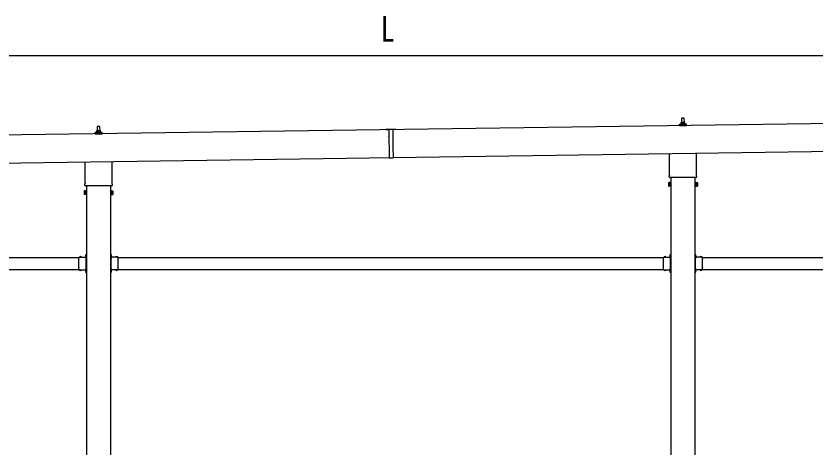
# Model space of a CAD drawing. Units: millimetres, scale not verified. Extents: x -16820 to 16820, y -11880 to 11880.
# Drawn here: x -5866 to -1760, y -4115 to -1900 of the extents above; entities that cross this region are included whole.
import ezdxf
from ezdxf.enums import TextEntityAlignment as Align

# ---------------------------------------------------------------- set-up
doc = ezdxf.new("R2010")
doc.units = ezdxf.units.MM
doc.header["$LTSCALE"] = 50
for name, color, linetype in [('0-5_YKK_13', 4, 'Continuous'), ('0-6_YKK_A1', 4, 'Continuous'), ('0-7_YKK_D', 6, 'Continuous')]:
    doc.layers.add(name, color=color, linetype=linetype)
doc.styles.add('ＭＳ ゴシック', font='')
doc.styles.get('ＭＳ ゴシック').set_extended_font_data('MS Gothic')

msp = doc.modelspace()

# ---------------------------------------------------------------- linework, layer by layer
at = {"layer": '0-5_YKK_13'}
for p, q in [((-2446.69, -2422.52), (-2438.15, -2422.52)), ((-2460.67, -2462.52), (-2460.67, -2454.81)), ((-2424.17, -2462.52), (-2460.67, -2462.52)), ((-2460.29, -2454.02), (-2424.55, -2454.02)), ((-2459.91, -2453.84), (-2453.19, -2452.21)), ((-2452.8, -2452.02), (-2432.04, -2452.02)), ((-2452.42, -2451.24), (-2452.42, -2447.02)), ((-2451.42, -2447.02), (-2433.42, -2447.02)), ((-2448.42, -2447.02), (-2447.69, -2423.5)), ((-2437.15, -2423.5), (-2436.42, -2447.02)), ((-2432.42, -2451.24), (-2432.42, -2447.02)), ((-2424.94, -2453.84), (-2431.66, -2452.21)), ((-2424.17, -2462.52), (-2424.17, -2454.81)), ((-5460.67, -2505.38), (-5460.67, -2497.67)), ((-5460.29, -2496.88), (-5424.55, -2496.88)), ((-5459.91, -2496.7), (-5453.19, -2495.07)), ((-5452.8, -2494.88), (-5432.04, -2494.88)), ((-5452.42, -2494.1), (-5452.42, -2489.88)), ((-5451.42, -2489.88), (-5433.42, -2489.88)), ((-5448.42, -2489.88), (-5447.69, -2466.36)), ((-5446.69, -2465.38), (-5438.15, -2465.38)), ((-5437.15, -2466.36), (-5436.42, -2489.88)), ((-5432.42, -2494.1), (-5432.42, -2489.88)), ((-5424.94, -2496.7), (-5431.66, -2495.07)), ((-5424.17, -2505.38), (-5424.17, -2497.67)), ((-3917.49, -2480.47), (-3967.49, -2481.18)), ((-3967.49, -2481.18), (-3967.48, -2481.68)), ((-3967.48, -2481.68), (-3952.48, -2481.47)), ((-3952.49, -2480.97), (-3952.31, -2493.37)), ((-3952.3, -2494.17), (-3951.95, -2518.36)), ((-3932.49, -2480.68), (-3932.31, -2493.08)), ((-3932.48, -2481.18), (-3917.48, -2480.97)), ((-3932.3, -2493.88), (-3931.95, -2518.08)), ((-3917.49, -2480.47), (-3917.48, -2480.97)), ((-5424.17, -2505.38), (-5460.67, -2505.38)), ((-3951.94, -2519.16), (-3951.54, -2547.36)), ((-3931.94, -2518.88), (-3931.54, -2547.08)), ((-3951.53, -2548.16), (-3951.18, -2572.36)), ((-3951.17, -2573.16), (-3950.38, -2628.25)), ((-3931.53, -2547.88), (-3931.18, -2572.07)), ((-3931.17, -2572.87), (-3930.38, -2627.96)), ((-3950.38, -2628.25), (-3930.38, -2627.96)), ((-2510.72, -2716.51), (-2510.72, -2605.86)), ((-2374.12, -2603.91), (-2374.12, -2716.51)), ((-5510.72, -2759.37), (-5510.72, -2648.72)), ((-5374.12, -2646.77), (-5374.12, -2759.37)), ((-2512.42, -2725.29), (-2512.42, -2719.79)), ((-2374.48, -2728.79), (-2510.36, -2728.79)), ((-2372.42, -2719.79), (-2372.42, -2725.29)), ((-5512.42, -2768.14), (-5512.42, -2762.64)), ((-5374.48, -2771.64), (-5510.36, -2771.64)), ((-5372.42, -2762.64), (-5372.42, -2768.14)), ((-2516.42, -2754.79), (-2515.66, -2753.47)), ((-2516.42, -2754.79), (-2516.42, -2771.79)), ((-2516.42, -2771.79), (-2515.66, -2773.1)), ((-2509.42, -2758.38), (-2515.66, -2758.38)), ((-2509.42, -2768.19), (-2515.66, -2768.19)), ((-2509.42, -2773.1), (-2515.66, -2773.1)), ((-2506.92, -2772.49), (-2509.42, -2772.49)), ((-2377.92, -2772.49), (-2375.42, -2772.49)), ((-2375.42, -2758.38), (-2369.18, -2758.38)), ((-2375.42, -2768.19), (-2369.18, -2768.19)), ((-2375.42, -2773.1), (-2369.18, -2773.1)), ((-2368.42, -2754.79), (-2369.18, -2753.47)), ((-2368.42, -2771.79), (-2369.18, -2773.1)), ((-2368.42, -2754.79), (-2368.42, -2771.79)), ((-5516.42, -2797.64), (-5515.66, -2796.33)), ((-5516.42, -2797.64), (-5516.42, -2814.64)), ((-5516.42, -2814.64), (-5515.66, -2815.96)), ((-5509.42, -2801.24), (-5515.66, -2801.24)), ((-5509.42, -2811.05), (-5515.66, -2811.05)), ((-5509.42, -2815.96), (-5515.66, -2815.96)), ((-5506.92, -2815.34), (-5509.42, -2815.34)), ((-5377.92, -2815.34), (-5375.42, -2815.34)), ((-5375.42, -2801.24), (-5369.18, -2801.24)), ((-5375.42, -2811.05), (-5369.18, -2811.05)), ((-5375.42, -2815.96), (-5369.18, -2815.96)), ((-5368.42, -2797.64), (-5369.18, -2796.33)), ((-5368.42, -2814.64), (-5369.18, -2815.96)), ((-5368.42, -2797.64), (-5368.42, -2814.64)), ((-5542.92, -3147.29), (-5542.92, -3136.9)), ((-5542.92, -3136.9), (-5506.52, -3136.9)), ((-5542.92, -3189.29), (-5542.92, -3148.71)), ((-5539.66, -3136.04), (-5539.66, -3136.2)), ((-5538.96, -3136.9), (-5530.89, -3136.9)), ((-5536.05, -3136.9), (-5537.37, -3134.24)), ((-5533.8, -3136.9), (-5532.47, -3134.24)), ((-5530.19, -3136.04), (-5530.19, -3136.2)), ((-5510.62, -3129), (-5504.92, -3129)), ((-5506.92, -3138.5), (-5509.92, -3138.5)), ((-5506.52, -3127.87), (-5509.18, -3126.55)), ((-5506.52, -3130.13), (-5509.18, -3131.45)), ((-5507.38, -3124.26), (-5507.22, -3124.26)), ((-5507.38, -3133.73), (-5507.22, -3133.73)), ((-5506.92, -3147.29), (-5506.92, -3140.5)), ((-5506.92, -3189.29), (-5506.92, -3148.71)), ((-5506.52, -3121.5), (-5504.92, -3121.5)), ((-5506.52, -3138.46), (-5506.52, -3121.5)), ((-5506.52, -3124.96), (-5506.52, -3133.03)), ((-5504.92, -3126), (-5506.52, -3126)), ((-5506.52, -3127), (-5504.92, -3127)), ((-5506.52, -3131), (-5504.92, -3131)), ((-5504.92, -3132), (-5506.52, -3132)), ((-5378.32, -3121.5), (-5379.92, -3121.5)), ((-5379.92, -3126), (-5378.32, -3126)), ((-5378.32, -3127), (-5379.92, -3127)), ((-5374.22, -3129), (-5379.92, -3129)), ((-5378.32, -3131), (-5379.92, -3131)), ((-5379.92, -3132), (-5378.32, -3132)), ((-5378.32, -3138.46), (-5378.32, -3121.5)), ((-5378.32, -3124.96), (-5378.32, -3133.03)), ((-5378.32, -3127.87), (-5375.66, -3126.55)), ((-5378.32, -3130.13), (-5375.66, -3131.45)), ((-5341.92, -3136.9), (-5378.32, -3136.9)), ((-5377.92, -3138.5), (-5374.92, -3138.5)), ((-5377.92, -3147.29), (-5377.92, -3140.5)), ((-5377.92, -3189.29), (-5377.92, -3148.71)), ((-5377.46, -3124.26), (-5377.62, -3124.26)), ((-5377.46, -3133.73), (-5377.62, -3133.73)), ((-5354.66, -3136.04), (-5354.66, -3136.2)), ((-5345.89, -3136.9), (-5353.96, -3136.9)), ((-5351.05, -3136.9), (-5352.37, -3134.24)), ((-5348.8, -3136.9), (-5347.47, -3134.24)), ((-5345.19, -3136.04), (-5345.19, -3136.2)), ((-5341.92, -3147.29), (-5341.92, -3136.9)), ((-5341.92, -3189.29), (-5341.92, -3148.71)), ((-2542.92, -3147.29), (-2542.92, -3136.9)), ((-2542.92, -3136.9), (-2506.52, -3136.9)), ((-2542.92, -3189.29), (-2542.92, -3148.71)), ((-2539.66, -3136.04), (-2539.66, -3136.2)), ((-2538.96, -3136.9), (-2530.89, -3136.9)), ((-2536.05, -3136.9), (-2537.37, -3134.24)), ((-2533.8, -3136.9), (-2532.47, -3134.24)), ((-2530.19, -3136.04), (-2530.19, -3136.2)), ((-2510.62, -3129), (-2504.92, -3129)), ((-2506.92, -3138.5), (-2509.92, -3138.5)), ((-2506.52, -3127.87), (-2509.18, -3126.55)), ((-2506.52, -3130.13), (-2509.18, -3131.45)), ((-2507.38, -3124.26), (-2507.22, -3124.26)), ((-2507.38, -3133.73), (-2507.22, -3133.73)), ((-2506.92, -3147.29), (-2506.92, -3140.5)), ((-2506.92, -3189.29), (-2506.92, -3148.71)), ((-2506.52, -3121.5), (-2504.92, -3121.5)), ((-2506.52, -3138.46), (-2506.52, -3121.5)), ((-2506.52, -3124.96), (-2506.52, -3133.03)), ((-2504.92, -3126), (-2506.52, -3126)), ((-2506.52, -3127), (-2504.92, -3127)), ((-2506.52, -3131), (-2504.92, -3131)), ((-2504.92, -3132), (-2506.52, -3132)), ((-2378.32, -3121.5), (-2379.92, -3121.5)), ((-2379.92, -3126), (-2378.32, -3126)), ((-2378.32, -3127), (-2379.92, -3127)), ((-2374.22, -3129), (-2379.92, -3129)), ((-2378.32, -3131), (-2379.92, -3131)), ((-2379.92, -3132), (-2378.32, -3132)), ((-2378.32, -3138.46), (-2378.32, -3121.5)), ((-2378.32, -3124.96), (-2378.32, -3133.03)), ((-2378.32, -3127.87), (-2375.66, -3126.55)), ((-2378.32, -3130.13), (-2375.66, -3131.45)), ((-2341.92, -3136.9), (-2378.32, -3136.9)), ((-2377.92, -3138.5), (-2374.92, -3138.5)), ((-2377.92, -3147.29), (-2377.92, -3140.5)), ((-2377.92, -3189.29), (-2377.92, -3148.71)), ((-2377.46, -3124.26), (-2377.62, -3124.26)), ((-2377.46, -3133.73), (-2377.62, -3133.73)), ((-2354.66, -3136.04), (-2354.66, -3136.2)), ((-2345.89, -3136.9), (-2353.96, -3136.9)), ((-2351.05, -3136.9), (-2352.37, -3134.24)), ((-2348.8, -3136.9), (-2347.47, -3134.24)), ((-2345.19, -3136.04), (-2345.19, -3136.2)), ((-2341.92, -3147.29), (-2341.92, -3136.9)), ((-2341.92, -3189.29), (-2341.92, -3148.71)), ((-5542.92, -3201.1), (-5542.92, -3190.71)), ((-5542.92, -3201.1), (-5506.52, -3201.1)), ((-5539.66, -3201.96), (-5539.66, -3201.8)), ((-5538.96, -3201.1), (-5530.89, -3201.1)), ((-5536.05, -3201.1), (-5537.37, -3203.76)), ((-5533.8, -3201.1), (-5532.47, -3203.76)), ((-5530.19, -3201.96), (-5530.19, -3201.8)), ((-5509.92, -3199.5), (-5506.92, -3199.5)), ((-5506.92, -3197.5), (-5506.92, -3190.71)), ((-5506.52, -3216.5), (-5506.52, -3199.54)), ((-5378.32, -3216.5), (-5378.32, -3199.54)), ((-5341.92, -3201.1), (-5378.32, -3201.1)), ((-5377.92, -3197.5), (-5377.92, -3190.71)), ((-5374.92, -3199.5), (-5377.92, -3199.5)), ((-5354.66, -3201.96), (-5354.66, -3201.8)), ((-5345.89, -3201.1), (-5353.96, -3201.1)), ((-5351.05, -3201.1), (-5352.37, -3203.76)), ((-5348.8, -3201.1), (-5347.47, -3203.76)), ((-5345.19, -3201.96), (-5345.19, -3201.8)), ((-5341.92, -3201.1), (-5341.92, -3190.71)), ((-2542.92, -3201.1), (-2542.92, -3190.71)), ((-2542.92, -3201.1), (-2506.52, -3201.1)), ((-2539.66, -3201.96), (-2539.66, -3201.8)), ((-2538.96, -3201.1), (-2530.89, -3201.1)), ((-2536.05, -3201.1), (-2537.37, -3203.76)), ((-2533.8, -3201.1), (-2532.47, -3203.76)), ((-2530.19, -3201.96), (-2530.19, -3201.8)), ((-2509.92, -3199.5), (-2506.92, -3199.5)), ((-2506.92, -3197.5), (-2506.92, -3190.71)), ((-2506.52, -3216.5), (-2506.52, -3199.54)), ((-2378.32, -3216.5), (-2378.32, -3199.54)), ((-2341.92, -3201.1), (-2378.32, -3201.1)), ((-2377.92, -3197.5), (-2377.92, -3190.71)), ((-2374.92, -3199.5), (-2377.92, -3199.5)), ((-2354.66, -3201.96), (-2354.66, -3201.8)), ((-2345.89, -3201.1), (-2353.96, -3201.1)), ((-2351.05, -3201.1), (-2352.37, -3203.76)), ((-2348.8, -3201.1), (-2347.47, -3203.76)), ((-2345.19, -3201.96), (-2345.19, -3201.8)), ((-2341.92, -3201.1), (-2341.92, -3190.71)), ((-5506.52, -3207.87), (-5509.18, -3206.55)), ((-5506.52, -3210.13), (-5509.18, -3211.45)), ((-5507.38, -3204.26), (-5507.22, -3204.26)), ((-5507.38, -3213.73), (-5507.22, -3213.73)), ((-5506.52, -3204.96), (-5506.52, -3213.03)), ((-5506.52, -3207), (-5504.92, -3207)), ((-5506.52, -3211), (-5504.92, -3211)), ((-5506.52, -3216.5), (-5504.92, -3216.5)), ((-5378.32, -3207), (-5379.92, -3207)), ((-5378.32, -3211), (-5379.92, -3211)), ((-5378.32, -3216.5), (-5379.92, -3216.5)), ((-5378.32, -3204.96), (-5378.32, -3213.03)), ((-5378.32, -3207.87), (-5375.66, -3206.55)), ((-5378.32, -3210.13), (-5375.66, -3211.45)), ((-5377.46, -3204.26), (-5377.62, -3204.26)), ((-5377.46, -3213.73), (-5377.62, -3213.73)), ((-2506.52, -3207.87), (-2509.18, -3206.55)), ((-2506.52, -3210.13), (-2509.18, -3211.45)), ((-2507.38, -3204.26), (-2507.22, -3204.26)), ((-2507.38, -3213.73), (-2507.22, -3213.73)), ((-2506.52, -3204.96), (-2506.52, -3213.03)), ((-2506.52, -3207), (-2504.92, -3207)), ((-2506.52, -3211), (-2504.92, -3211)), ((-2506.52, -3216.5), (-2504.92, -3216.5)), ((-2378.32, -3207), (-2379.92, -3207)), ((-2378.32, -3211), (-2379.92, -3211)), ((-2378.32, -3216.5), (-2379.92, -3216.5)), ((-2378.32, -3204.96), (-2378.32, -3213.03)), ((-2378.32, -3207.87), (-2375.66, -3206.55)), ((-2378.32, -3210.13), (-2375.66, -3211.45)), ((-2377.46, -3204.26), (-2377.62, -3204.26)), ((-2377.46, -3213.73), (-2377.62, -3213.73))]:
    msp.add_line(p, q, dxfattribs=at)
for points in [[(-2509.42, -2773.1), (-2509.42, -2753.47), (-2515.66, -2753.47)], [(-2509.42, -2772.49), (-2509.42, -2754.09), (-2506.92, -2754.09)], [(-2375.42, -2772.49), (-2375.42, -2754.09), (-2377.92, -2754.09)], [(-2375.42, -2773.1), (-2375.42, -2753.47), (-2369.18, -2753.47)], [(-5509.42, -2815.96), (-5509.42, -2796.33), (-5515.66, -2796.33)], [(-5509.42, -2815.34), (-5509.42, -2796.94), (-5506.92, -2796.94)], [(-5375.42, -2815.34), (-5375.42, -2796.94), (-5377.92, -2796.94)], [(-5375.42, -2815.96), (-5375.42, -2796.33), (-5369.18, -2796.33)], [(-5506.92, -3140.5), (-5509.92, -3140.5), (-5509.92, -3136.9)], [(-5504.92, -3136.5), (-5504.92, -3130.5), (-5504.92, -3127.5), (-5504.92, -3121.5)], [(-5379.92, -3136.5), (-5379.92, -3130.5), (-5379.92, -3127.5), (-5379.92, -3121.5)], [(-5377.92, -3140.5), (-5374.92, -3140.5), (-5374.92, -3136.9)], [(-2506.92, -3140.5), (-2509.92, -3140.5), (-2509.92, -3136.9)], [(-2504.92, -3136.5), (-2504.92, -3130.5), (-2504.92, -3127.5), (-2504.92, -3121.5)], [(-2379.92, -3136.5), (-2379.92, -3130.5), (-2379.92, -3127.5), (-2379.92, -3121.5)], [(-2377.92, -3140.5), (-2374.92, -3140.5), (-2374.92, -3136.9)], [(-5506.92, -3197.5), (-5509.92, -3197.5), (-5509.92, -3201.1)], [(-5504.92, -3216.5), (-5504.92, -3210.5), (-5504.92, -3207.5), (-5504.92, -3201.5)], [(-5379.92, -3216.5), (-5379.92, -3210.5), (-5379.92, -3207.5), (-5379.92, -3201.5)], [(-5377.92, -3197.5), (-5374.92, -3197.5), (-5374.92, -3201.1)], [(-2506.92, -3197.5), (-2509.92, -3197.5), (-2509.92, -3201.1)], [(-2504.92, -3216.5), (-2504.92, -3210.5), (-2504.92, -3207.5), (-2504.92, -3201.5)], [(-2379.92, -3216.5), (-2379.92, -3210.5), (-2379.92, -3207.5), (-2379.92, -3201.5)], [(-2377.92, -3197.5), (-2374.92, -3197.5), (-2374.92, -3201.1)]]:
    msp.add_lwpolyline(points, dxfattribs=at)
for points in [[(-2506.92, -2773.79), (-2506.92, -2752.79), (-2504.92, -2752.79), (-2504.92, -2773.79)], [(-2377.92, -2773.79), (-2377.92, -2752.79), (-2379.92, -2752.79), (-2379.92, -2773.79)], [(-5506.92, -2816.64), (-5506.92, -2795.64), (-5504.92, -2795.64), (-5504.92, -2816.64)], [(-5377.92, -2816.64), (-5377.92, -2795.64), (-5379.92, -2795.64), (-5379.92, -2816.64)]]:
    msp.add_lwpolyline(points, close=True, dxfattribs=at)
for centre, radius, start, end in [((-2446.69, -2423.52), 1, 90, 178.60509), ((-2438.15, -2423.52), 1, 1.39491, 90), ((-2459.67, -2454.81), 1, 103.62699, 180), ((-2453.42, -2451.24), 1, 283.62699, 0), ((-2448.34, -2447.66), 4.13, 90, 171.17633), ((-2451.42, -2448.02), 1, 90, 180), ((-2439.09, -2447.02), 4.83, 133.60282, 180), ((-2445.75, -2447.02), 4.83, 0, 46.39718), ((-2436.51, -2447.66), 4.13, 8.82367, 90), ((-2433.42, -2448.02), 1, 0, 90), ((-2431.42, -2451.24), 1, 180, 256.37301), ((-2425.17, -2454.81), 1, 0, 76.37301), ((-5459.67, -2497.67), 1, 103.62699, 180), ((-5453.42, -2494.1), 1, 283.62699, 0), ((-5448.34, -2490.52), 4.13, 90, 171.17633), ((-5451.42, -2490.88), 1, 90, 180), ((-5446.69, -2466.38), 1, 90, 178.60509), ((-5439.09, -2489.88), 4.83, 133.60282, 180), ((-5445.75, -2489.88), 4.83, 0, 46.39718), ((-5438.15, -2466.38), 1, 1.39491, 90), ((-5436.51, -2490.52), 4.13, 8.82367, 90), ((-5433.42, -2490.88), 1, 0, 90), ((-5431.42, -2494.1), 1, 180, 256.37301), ((-5425.17, -2497.67), 1, 0, 76.37301), ((-3952.6, -2493.77), 0.5, 307.68835, 53.94855), ((-3932.01, -2493.48), 0.5, 127.68835, 233.94855), ((-3952.25, -2518.77), 0.5, 307.68835, 53.94855), ((-3931.65, -2518.47), 0.5, 127.68835, 233.94855), ((-3951.83, -2547.77), 0.5, 307.68835, 53.94855), ((-3951.48, -2572.76), 0.5, 307.68835, 53.94855), ((-3931.23, -2547.47), 0.5, 127.68835, 233.94855), ((-3930.88, -2572.47), 0.5, 127.68835, 233.94855), ((-2508.42, -2719.79), 4, 125.09963, 180), ((-2508.42, -2725.29), 4, 180, 194.47751), ((-2508.42, -2725.29), 4, 194.47751, 241.04498), ((-2376.42, -2725.29), 4, 298.95502, 345.52249), ((-2376.42, -2719.79), 4, 0, 54.90037), ((-2376.42, -2725.29), 4, 345.52249, 0), ((-5508.42, -2762.64), 4, 125.09963, 180), ((-5508.42, -2768.14), 4, 180, 194.47751), ((-5508.42, -2768.14), 4, 194.47751, 241.04498), ((-5376.42, -2768.14), 4, 298.95502, 345.52249), ((-5376.42, -2762.64), 4, 0, 54.90037), ((-5376.42, -2768.14), 4, 345.52249, 0), ((-2512.08, -2755.93), 4.34, 145.61575, 214.38425), ((-2500.18, -2763.29), 16.24, 162.41205, 197.58795), ((-2512.08, -2770.65), 4.34, 145.61575, 214.38425), ((-2372.77, -2755.93), 4.34, 325.61575, 34.38425), ((-2384.66, -2763.29), 16.24, 342.41205, 17.58795), ((-2372.77, -2770.65), 4.34, 325.61575, 34.38425), ((-5512.08, -2798.78), 4.34, 145.61575, 214.38425), ((-5512.08, -2813.5), 4.34, 145.61575, 214.38425), ((-5500.18, -2806.14), 16.24, 162.41205, 197.58795), ((-5372.77, -2798.78), 4.34, 325.61575, 34.38425), ((-5384.66, -2806.14), 16.24, 342.41205, 17.58795), ((-5372.77, -2813.5), 4.34, 325.61575, 34.38425), ((-5543.62, -3148), 1, 314.427, 45.573), ((-5538.96, -3136.2), 0.7, 180, 270), ((-5538.79, -3136.04), 0.862, 129.12355, 180), ((-5534.92, -3140.8), 7, 90, 129.12355), ((-5534.92, -3140.8), 7, 50.87645, 90), ((-5530.89, -3136.2), 0.7, 270, 0), ((-5531.05, -3136.04), 0.862, 0, 50.87645), ((-5502.62, -3129), 7, 140.87645, 180), ((-5502.62, -3129), 7, 180, 219.12355), ((-5507.38, -3125.13), 0.862, 90, 140.87645), ((-5507.38, -3132.87), 0.862, 219.12355, 270), ((-5507.22, -3124.96), 0.7, 0, 90), ((-5507.22, -3133.03), 0.7, 270, 0), ((-5506.22, -3148), 1, 134.427, 225.573), ((-5506.92, -3136.5), 2, 270, 0), ((-5377.92, -3136.5), 2, 180, 270), ((-5377.62, -3124.96), 0.7, 90, 180), ((-5377.62, -3133.03), 0.7, 180, 270), ((-5378.62, -3148), 1, 314.427, 45.573), ((-5377.46, -3125.13), 0.862, 39.12355, 90), ((-5377.46, -3132.87), 0.862, 270, 320.87645), ((-5382.22, -3129), 7, 0, 39.12355), ((-5382.22, -3129), 7, 320.87645, 0), ((-5353.96, -3136.2), 0.7, 180, 270), ((-5353.79, -3136.04), 0.862, 129.12355, 180), ((-5349.92, -3140.8), 7, 90, 129.12355), ((-5349.92, -3140.8), 7, 50.87645, 90), ((-5345.89, -3136.2), 0.7, 270, 0), ((-5346.05, -3136.04), 0.862, 0, 50.87645), ((-5341.22, -3148), 1, 134.427, 225.573), ((-2543.62, -3148), 1, 314.427, 45.573), ((-2538.96, -3136.2), 0.7, 180, 270), ((-2538.79, -3136.04), 0.862, 129.12355, 180), ((-2534.92, -3140.8), 7, 90, 129.12355), ((-2534.92, -3140.8), 7, 50.87645, 90), ((-2530.89, -3136.2), 0.7, 270, 0), ((-2531.05, -3136.04), 0.862, 0, 50.87645), ((-2502.62, -3129), 7, 140.87645, 180), ((-2502.62, -3129), 7, 180, 219.12355), ((-2507.38, -3125.13), 0.862, 90, 140.87645), ((-2507.38, -3132.87), 0.862, 219.12355, 270), ((-2507.22, -3124.96), 0.7, 0, 90), ((-2507.22, -3133.03), 0.7, 270, 0), ((-2506.22, -3148), 1, 134.427, 225.573), ((-2506.92, -3136.5), 2, 270, 0), ((-2377.92, -3136.5), 2, 180, 270), ((-2377.62, -3124.96), 0.7, 90, 180), ((-2377.62, -3133.03), 0.7, 180, 270), ((-2378.62, -3148), 1, 314.427, 45.573), ((-2377.46, -3125.13), 0.862, 39.12355, 90), ((-2377.46, -3132.87), 0.862, 270, 320.87645), ((-2382.22, -3129), 7, 0, 39.12355), ((-2382.22, -3129), 7, 320.87645, 0), ((-2353.96, -3136.2), 0.7, 180, 270), ((-2353.79, -3136.04), 0.862, 129.12355, 180), ((-2349.92, -3140.8), 7, 90, 129.12355), ((-2349.92, -3140.8), 7, 50.87645, 90), ((-2345.89, -3136.2), 0.7, 270, 0), ((-2346.05, -3136.04), 0.862, 0, 50.87645), ((-2341.22, -3148), 1, 134.427, 225.573), ((-5543.62, -3190), 1, 314.427, 45.573), ((-5538.96, -3201.8), 0.7, 90, 180), ((-5538.79, -3201.96), 0.862, 180, 230.87645), ((-5534.92, -3197.2), 7, 230.87645, 270), ((-5534.92, -3197.2), 7, 270, 309.12355), ((-5530.89, -3201.8), 0.7, 0, 90), ((-5531.05, -3201.96), 0.862, 309.12355, 0), ((-5506.22, -3190), 1, 134.427, 225.573), ((-5506.92, -3201.5), 2, 0, 90), ((-5377.92, -3201.5), 2, 90, 180), ((-5378.62, -3190), 1, 314.427, 45.573), ((-5353.96, -3201.8), 0.7, 90, 180), ((-5353.79, -3201.96), 0.862, 180, 230.87645), ((-5349.92, -3197.2), 7, 230.87645, 270), ((-5349.92, -3197.2), 7, 270, 309.12355), ((-5345.89, -3201.8), 0.7, 0, 90), ((-5346.05, -3201.96), 0.862, 309.12355, 0), ((-5341.22, -3190), 1, 134.427, 225.573), ((-2543.62, -3190), 1, 314.427, 45.573), ((-2538.96, -3201.8), 0.7, 90, 180), ((-2538.79, -3201.96), 0.862, 180, 230.87645), ((-2534.92, -3197.2), 7, 230.87645, 270), ((-2534.92, -3197.2), 7, 270, 309.12355), ((-2530.89, -3201.8), 0.7, 0, 90), ((-2531.05, -3201.96), 0.862, 309.12355, 0), ((-2506.22, -3190), 1, 134.427, 225.573), ((-2506.92, -3201.5), 2, 0, 90), ((-2377.92, -3201.5), 2, 90, 180), ((-2378.62, -3190), 1, 314.427, 45.573), ((-2353.96, -3201.8), 0.7, 90, 180), ((-2353.79, -3201.96), 0.862, 180, 230.87645), ((-2349.92, -3197.2), 7, 230.87645, 270), ((-2349.92, -3197.2), 7, 270, 309.12355), ((-2345.89, -3201.8), 0.7, 0, 90), ((-2346.05, -3201.96), 0.862, 309.12355, 0), ((-2341.22, -3190), 1, 134.427, 225.573), ((-5502.62, -3209), 7, 140.87645, 180), ((-5502.62, -3209), 7, 180, 219.12355), ((-5507.38, -3205.13), 0.862, 90, 140.87645), ((-5507.38, -3212.87), 0.862, 219.12355, 270), ((-5507.22, -3204.96), 0.7, 0, 90), ((-5507.22, -3213.03), 0.7, 270, 0), ((-5377.62, -3204.96), 0.7, 90, 180), ((-5377.62, -3213.03), 0.7, 180, 270), ((-5377.46, -3205.13), 0.862, 39.12355, 90), ((-5377.46, -3212.87), 0.862, 270, 320.87645), ((-5382.22, -3209), 7, 0, 39.12355), ((-5382.22, -3209), 7, 320.87645, 0), ((-2502.62, -3209), 7, 140.87645, 180), ((-2502.62, -3209), 7, 180, 219.12355), ((-2507.38, -3205.13), 0.862, 90, 140.87645), ((-2507.38, -3212.87), 0.862, 219.12355, 270), ((-2507.22, -3204.96), 0.7, 0, 90), ((-2507.22, -3213.03), 0.7, 270, 0), ((-2377.62, -3204.96), 0.7, 90, 180), ((-2377.62, -3213.03), 0.7, 180, 270), ((-2377.46, -3205.13), 0.862, 39.12355, 90), ((-2377.46, -3212.87), 0.862, 270, 320.87645), ((-2382.22, -3209), 7, 0, 39.12355), ((-2382.22, -3209), 7, 320.87645, 0)]:
    msp.add_arc(centre, radius, start, end, dxfattribs=at)
at = {"layer": '0-6_YKK_A1'}
for p, q in [((-9339.52, -2558.37), (1444.44, -2404.38)), ((-9337.45, -2703.39), (1446.51, -2549.33)), ((-2504.92, -2728.79), (-2504.92, -5612)), ((-2379.92, -5612), (-2379.92, -2728.79)), ((-5504.92, -2771.64), (-5504.92, -5612)), ((-5379.92, -5612), (-5379.92, -2771.64)), ((-8341.92, -3139), (-5542.92, -3139)), ((-5341.92, -3139), (-2542.92, -3139)), ((-2341.92, -3139), (457.08, -3139)), ((-8341.92, -3199), (-5542.92, -3199)), ((-5509.92, -3199), (-5505.42, -3199)), ((-5374.92, -3199), (-5379.42, -3199)), ((-5341.92, -3199), (-2542.92, -3199)), ((-2509.92, -3199), (-2505.42, -3199)), ((-2374.92, -3199), (-2379.42, -3199)), ((-2341.92, -3199), (457.08, -3199))]:
    msp.add_line(p, q, dxfattribs=at)
for points in [[(-5509.92, -3139), (-5505.42, -3139), (-5505.42, -3199)], [(-5374.92, -3139), (-5379.42, -3139), (-5379.42, -3199)], [(-2509.92, -3139), (-2505.42, -3139), (-2505.42, -3199)], [(-2374.92, -3139), (-2379.42, -3139), (-2379.42, -3199)]]:
    msp.add_lwpolyline(points, dxfattribs=at)
at = {"layer": '0-7_YKK_D'}
msp.add_line((1264, -2103.89), (-9157.01, -2103.89), dxfattribs=at)

# ---------------------------------------------------------------- texts
at = {"layer": '0-7_YKK_D', "style": 'ＭＳ ゴシック', "width": 0.8}
msp.add_text('L', height=132, dxfattribs=at).set_placement((-3994.5, -2071.89), align=Align.BOTTOM_LEFT)

doc.saveas('drawing.dxf')
